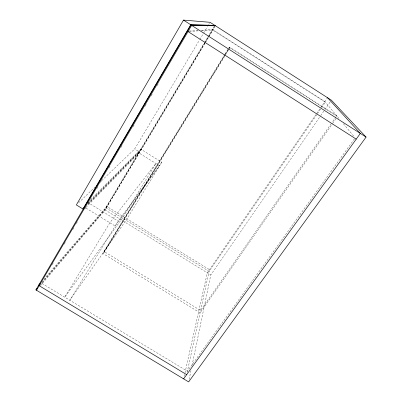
<?xml version="1.0" encoding="UTF-8"?>
<svg xmlns="http://www.w3.org/2000/svg" width="402" height="402" viewBox="0 0 402 402"><rect width="100%" height="100%" fill="white"/><g stroke="black" fill="none" stroke-linecap="round" stroke-linejoin="round"><path stroke-width="0.3" stroke-dasharray="2.01 1.51" d="M189.146 379.443L191.186 369.609M192.076 365.307L210.784 274.953L320.339 116.158M187.166 372.368L209.462 269.642L106.801 206.432L44.31 278.737M184.171 376.443L184.85 373.393M184.985 372.785L207.291 272.802L327.183 98.234M52.19 264.707L53.456 262.541M64.24 244.145L65.511 241.979M72.807 229.537L74.074 227.371M76.295 223.582L77.566 221.422M84.857 208.975L86.128 206.809M88.35 203.02L89.616 200.859M96.912 188.412L98.178 186.247M100.399 182.463L101.671 180.297M108.967 167.85L110.233 165.689M121.017 147.288L122.288 145.127M133.072 126.73L134.338 124.565M145.127 106.168L146.393 104.002M151.152 95.887L152.418 93.721M157.177 85.606L158.448 83.44M101.671 180.639L134.685 148.966L199.442 40.084M199.764 39.542L203.291 33.617M203.613 33.075L207.457 26.607M208.744 24.452L209.382 23.371M214.186 26.457L105.696 207.708L209.09 271.35L317.183 114.078M40.004 285.159L104.811 209.759L204.598 43.044M204.919 42.506L208.135 37.13M208.457 36.592L215.085 25.522M106.098 207.955L205.281 42.285M205.603 41.748L208.824 36.366M209.146 35.828L212.688 29.914M205.03 43.321L105.208 210L40.572 285.5M205.352 42.783L208.568 37.411M208.889 36.873L214.909 26.823M161.77 162.257L118.163 221.135L69.832 300.259L126.077 220.256L161.77 162.257L140.745 149.137L90.49 199.829M224.633 54.788L102.771 253.406L200.09 312.821L332.384 123.796M224.959 54.25L228.246 48.898M228.572 48.361L229.532 47.099L336.725 115.781L332.057 122.459M224.934 54.592L104.083 251.546L200.598 310.495L331.695 122.972M225.266 54.059L228.547 48.707M228.879 48.17L229.532 47.099M224.492 56.19L103.239 253.692L224.467 56.526M224.818 55.657L228.105 50.3M228.436 49.768L230.05 47.431L229.391 48.501M225.778 54.386L229.065 49.039M317.535 113.56L321.449 107.867M321.801 107.349L325.359 102.178L212.251 29.632M320.695 115.64L324.61 109.972M324.962 109.455L331.012 100.691M332.74 123.283L336.695 117.63M354.428 138.861L187.412 371.222L41.939 283.43M42.019 282.39L107.198 206.678M85.963 207.392L139.012 152.976M87.983 204.357L138.6 152.72L159.584 165.805L115.168 226.045L85.525 207.839M88.229 203.628L139.192 151.775L134.685 148.966M141.157 149.393L88.44 202.859L118.163 221.135M78.611 202.769L94.892 187.146M189.287 31.472L198.678 30.843M201.809 30.637L213.075 29.884M189.226 31.019L197.849 30.502M200.935 30.316L212.638 29.607L324.871 101.595L338.946 118.434M104.811 209.759L210.784 274.953M229.23 47.29L337.414 116.605M343.368 123.726L354.222 136.72M109.846 222.778L64.727 297.178L122.489 218.045L155.891 163.498L109.846 222.778"/><path stroke-width="0.6" d="M183.488 20.1L190.749 24.753L214.829 25.381L210.025 22.296L183.488 20.1L76.35 204.935L82.958 208.995L84.716 207.206M82.958 208.995L190.749 24.753M35.929 289.902L190.985 24.959L215.085 25.522L331.364 100.173L366.071 137.092L188.638 381.9L35.929 289.902L37.155 288.48M36.507 290.249L191.648 25.386L215.522 25.798M183.629 378.88L360.338 133.424L327.535 97.716M40.084 283.626L38.592 285.355L186.669 374.654M190.985 24.959L366.071 137.092M187.377 31.135L356.232 139.122"/></g></svg>
